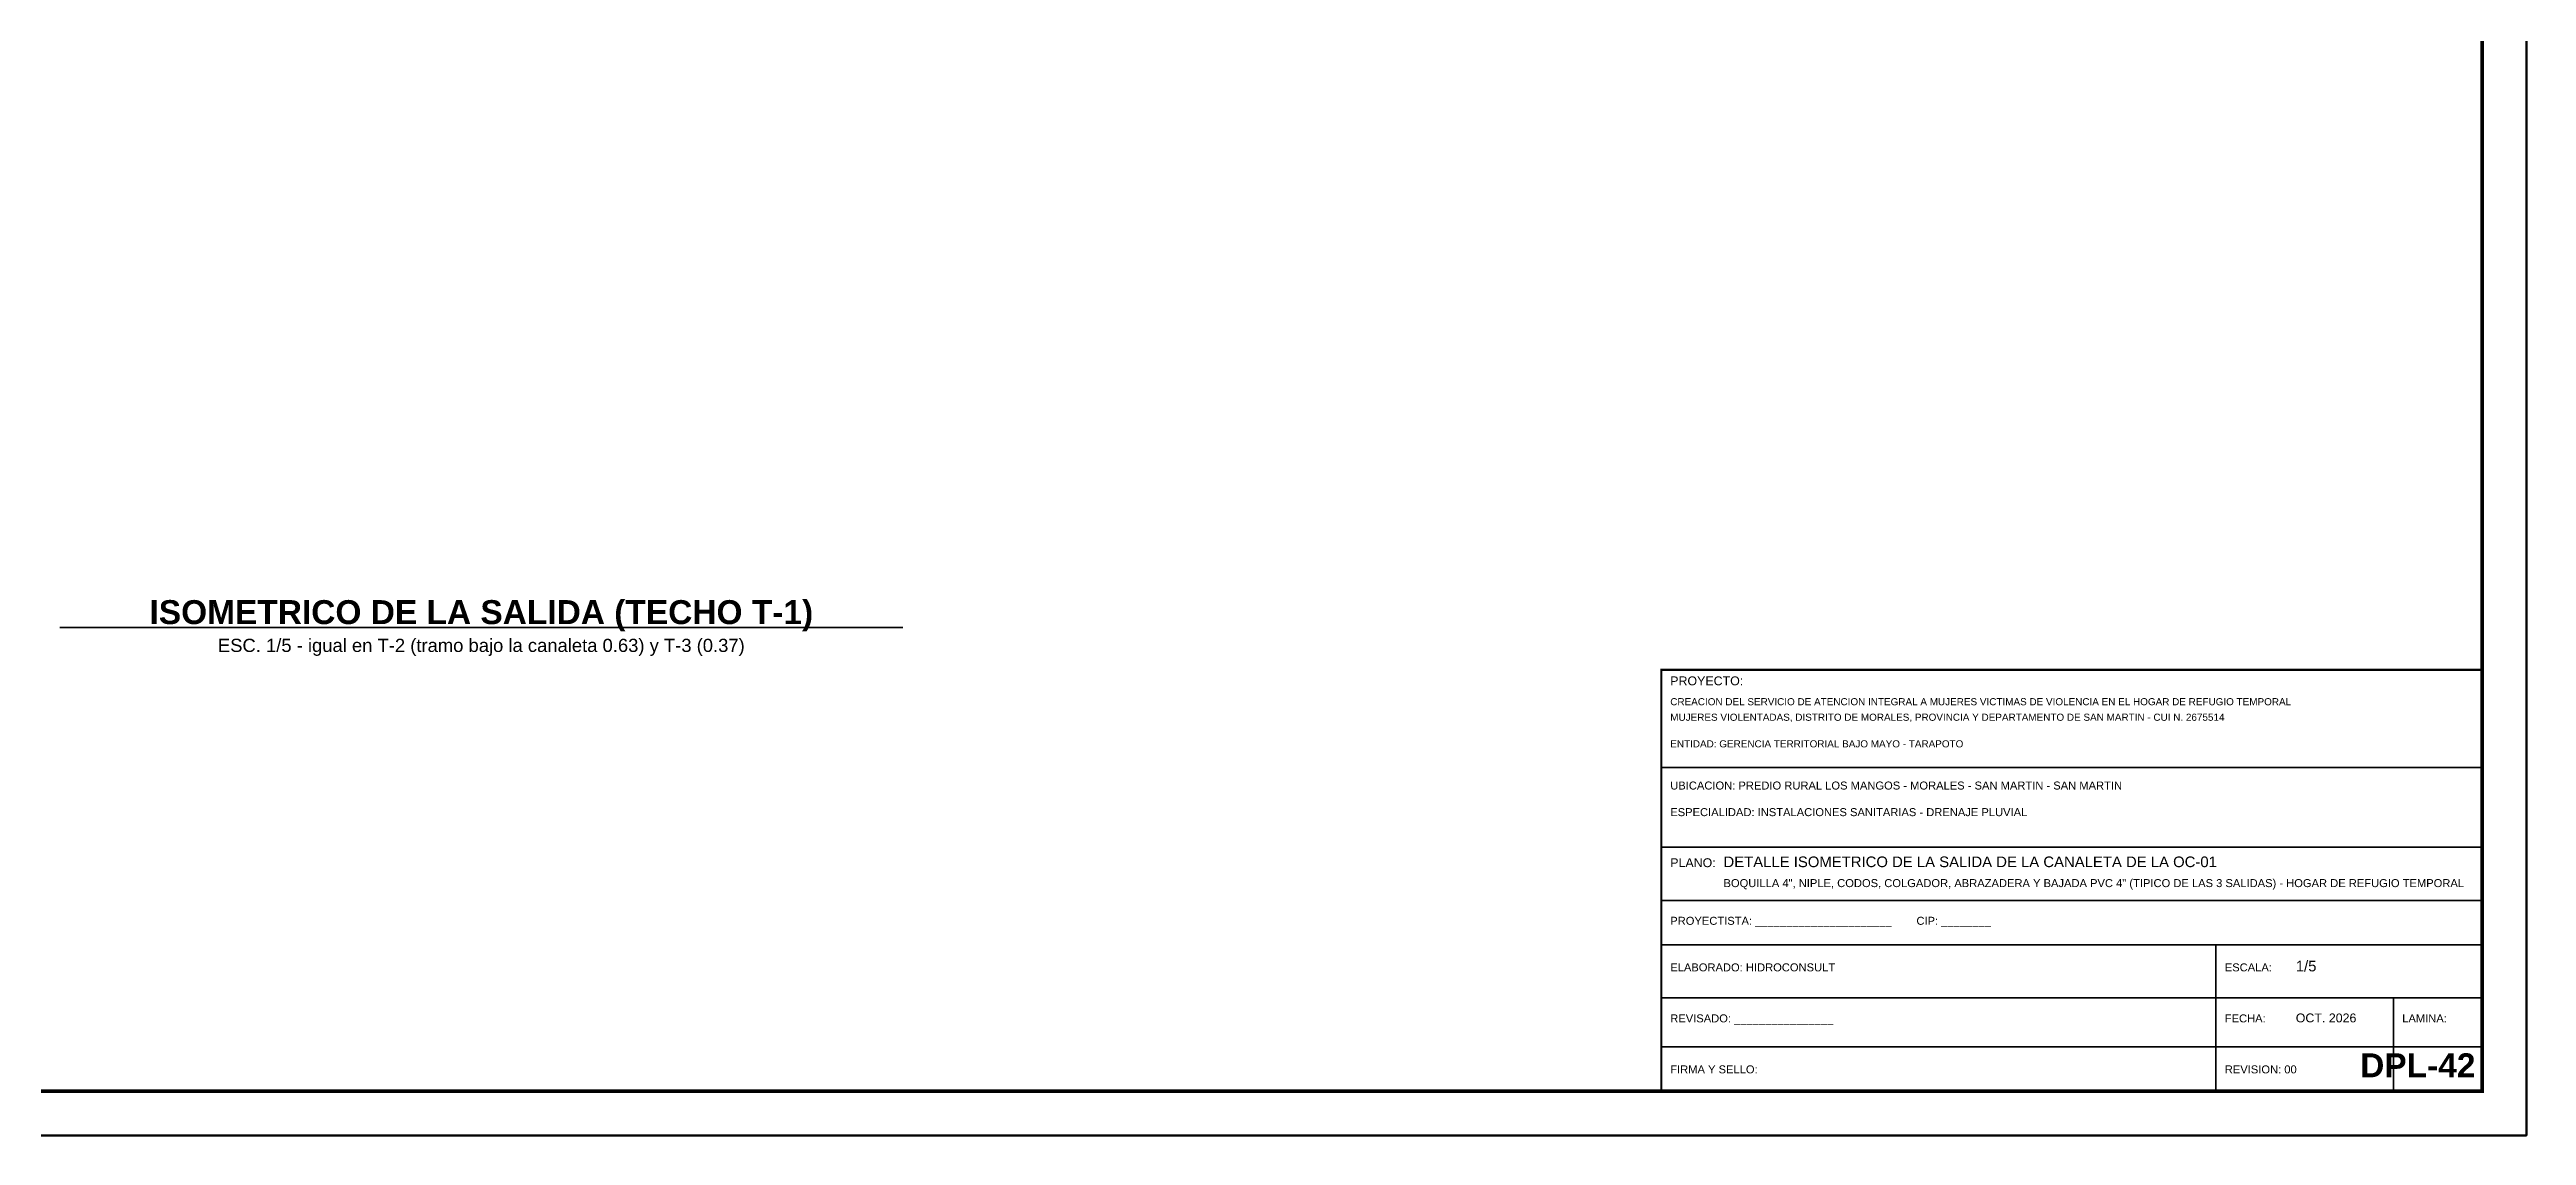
# Model space of a CAD drawing. Header units: metres. Extents: x 0 to 34.2, y 0 to 17.8.
# Drawn here: x 31.413 to 34.205, y 0 to 1.224 of the extents above; entities that cross this region are included whole.
import ezdxf
from ezdxf.enums import TextEntityAlignment as Align

# ---------------------------------------------------------------- set-up
doc = ezdxf.new("R2010")
doc.units = ezdxf.units.M
doc.header["$LTSCALE"] = 0.25
for name, color, linetype, lineweight in [('MARCO', 7, 'CONTINUOUS', 50), ('ROTULO', 7, 'CONTINUOUS', 35), ('TITULOS', 160, 'CONTINUOUS', 35)]:
    doc.layers.add(name, color=color, linetype=linetype, lineweight=lineweight)
doc.layers.add('ROTULO-TEXTO', color=7, linetype='CONTINUOUS')
doc.layers.add('TEXTOS', color=7, linetype='CONTINUOUS')
doc.styles.get("Standard").update_dxf_attribs({"font": 'arial.ttf'})
doc.styles.add('TITULOS', font='arialbd.ttf')

msp = doc.modelspace()

# ---------------------------------------------------------------- linework, layer by layer
at = {"layer": 'MARCO'}
msp.add_lwpolyline([(30, 0), (34.205, 0), (34.205, 2.97), (30, 2.97)], close=True, dxfattribs=at)
at = {"layer": 'MARCO', "const_width": 0.004}
msp.add_lwpolyline([(30.125, 0.05), (34.155, 0.05), (34.155, 2.92), (30.125, 2.92)], close=True, dxfattribs=at)
at = {"layer": 'ROTULO'}
for p, q in [((33.23, 0.415), (34.155, 0.415)), ((33.23, 0.325), (34.155, 0.325)), ((33.23, 0.265), (34.155, 0.265)), ((33.23, 0.215), (34.155, 0.215)), ((33.855, 0.215), (33.855, 0.05)), ((33.23, 0.155), (34.155, 0.155)), ((34.055, 0.155), (34.055, 0.05)), ((33.23, 0.1), (34.155, 0.1))]:
    msp.add_line(p, q, dxfattribs=at)
at = {"layer": 'ROTULO', "const_width": 0.0025}
msp.add_lwpolyline([(33.23, 0.05), (34.155, 0.05), (34.155, 0.525), (33.23, 0.525)], close=True, dxfattribs=at)
at = {"layer": 'TITULOS'}
msp.add_line((31.425, 0.5725), (32.375, 0.5725), dxfattribs=at)

# ---------------------------------------------------------------- texts
at = {"layer": 'ROTULO-TEXTO'}
for s, height, p in [('PROYECTO:', 0.01, (33.24, 0.5075)), ('CREACION DEL SERVICIO DE ATENCION INTEGRAL A MUJERES VICTIMAS DE VIOLENCIA EN EL HOGAR DE REFUGIO TEMPORAL', 0.008, (33.24, 0.485)), ('MUJERES VIOLENTADAS, DISTRITO DE MORALES, PROVINCIA Y DEPARTAMENTO DE SAN MARTIN - CUI N. 2675514', 0.008, (33.24, 0.4675)), ('ENTIDAD: GERENCIA TERRITORIAL BAJO MAYO - TARAPOTO', 0.008, (33.24, 0.4375)), ('UBICACION: PREDIO RURAL LOS MANGOS - MORALES - SAN MARTIN - SAN MARTIN', 0.009, (33.24, 0.39)), ('ESPECIALIDAD: INSTALACIONES SANITARIAS - DRENAJE PLUVIAL', 0.009, (33.24, 0.36)), ('PLANO:', 0.01, (33.24, 0.3025)), ('DETALLE ISOMETRICO DE LA SALIDA DE LA CANALETA DE LA OC-01', 0.012, (33.3, 0.3025)), ('BOQUILLA 4", NIPLE, CODOS, COLGADOR, ABRAZADERA Y BAJADA PVC 4" (TIPICO DE LAS 3 SALIDAS) - HOGAR DE REFUGIO TEMPORAL', 0.009, (33.3, 0.28)), ('PROYECTISTA: ______________________        CIP: ________', 0.009, (33.24, 0.2375)), ('1/5', 0.012, (33.945, 0.185)), ('ELABORADO: HIDROCONSULT', 0.009, (33.24, 0.185)), ('ESCALA:', 0.009, (33.865, 0.185)), ('REVISADO: ________________', 0.009, (33.24, 0.1275)), ('FECHA:', 0.009, (33.865, 0.1275)), ('OCT. 2026', 0.01, (33.945, 0.1275)), ('LAMINA:', 0.009, (34.065, 0.1275)), ('FIRMA Y SELLO:', 0.009, (33.24, 0.07)), ('REVISION: 00', 0.009, (33.865, 0.07))]:
    msp.add_text(s, height=height, dxfattribs=at).set_placement(p)
at = {"layer": 'TEXTOS'}
msp.add_text('ESC. 1/5 - igual en T-2 (tramo bajo la canaleta 0.63) y T-3 (0.37)', height=0.01485, dxfattribs=at).set_placement((31.9, 0.5525), align=Align.MIDDLE_CENTER)
at = {"layer": 'TITULOS', "style": 'TITULOS'}
msp.add_text('ISOMETRICO DE LA SALIDA (TECHO T-1)', height=0.027, dxfattribs=at).set_placement((31.9, 0.59), align=Align.MIDDLE_CENTER)
msp.add_text('DPL-42', height=0.027, dxfattribs=at).set_placement((34.1475, 0.0575), align=Align.BOTTOM_RIGHT)

doc.saveas('drawing.dxf')
